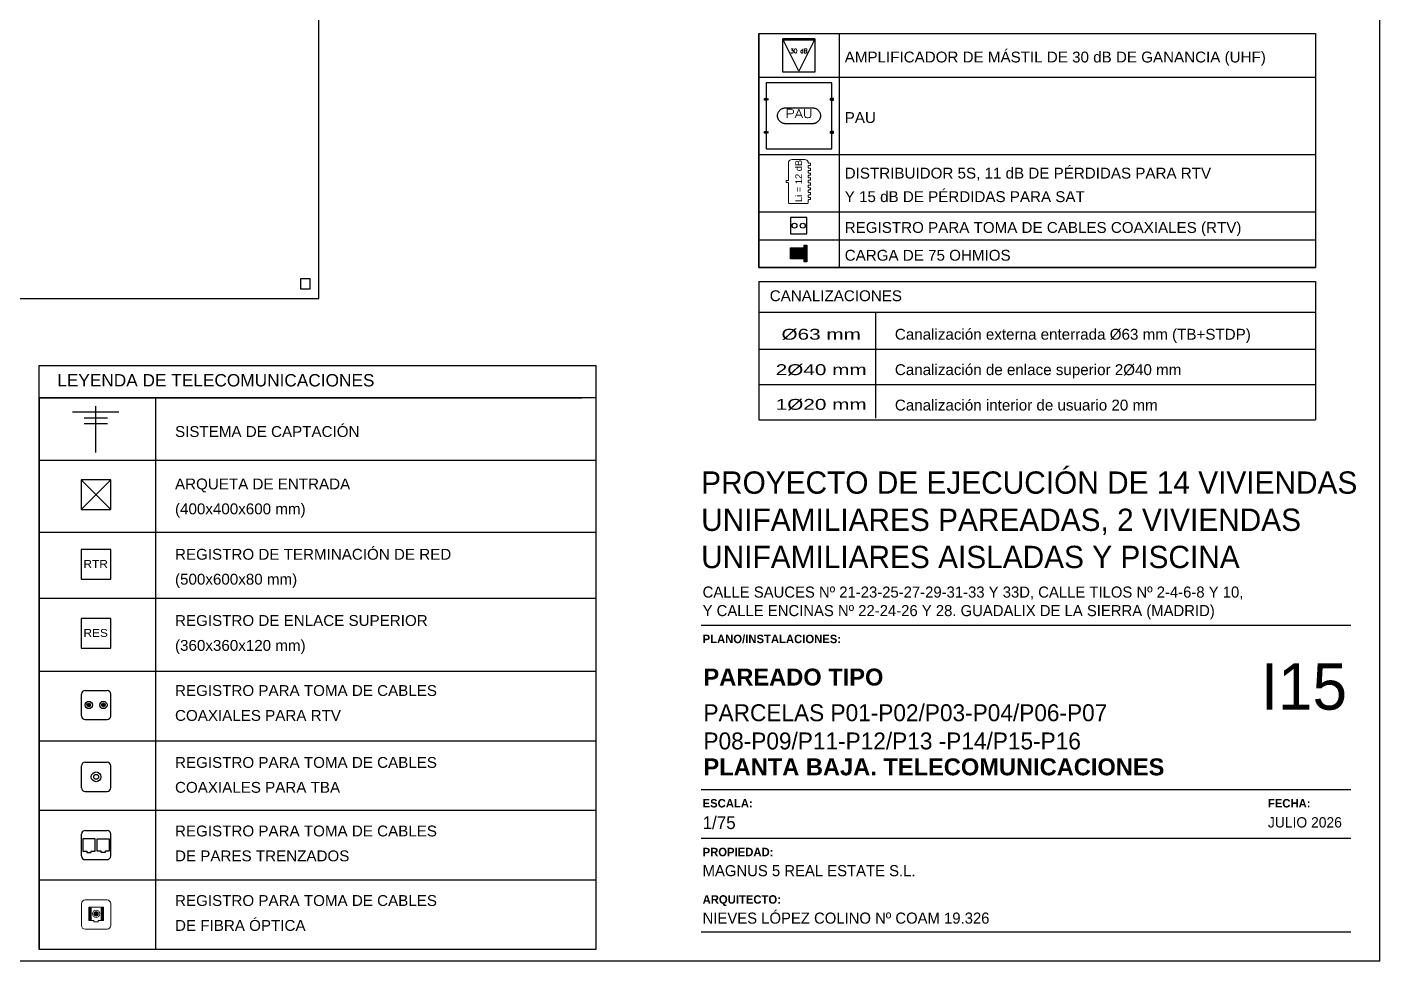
# Model space of a CAD drawing. Header units: millimetres. Extents: x 441156 to 441876, y 4514765 to 4515211.
# Drawn here: x 441518.26 to 441532.21, y 4515133.81 to 4515143.44 of the extents above; entities that cross this region are included whole.
import ezdxf
from ezdxf.enums import TextEntityAlignment as Align

# ---------------------------------------------------------------- set-up
doc = ezdxf.new("R2010")
doc.units = ezdxf.units.MM
doc.linetypes.add('CONTINUA', pattern=[0])
doc.layers.add('01_cartela', color=6, linetype='Continuous', plot=False)
for name, color, linetype in [('01_mono BAJA', 2, 'Continuous'), ('01_solar térmico', 3, 'Continuous'), ('01_texto cartela', 5, 'Continuous'), ('01_textos', 7, 'Continuous'), ('CALEFAC_NOTAS', 7, 'Continuous'), ('VENTILACIÓN NOTAS', 7, 'Continuous')]:
    doc.layers.add(name, color=color, linetype=linetype)
doc.layers.add('FPL_PLANO_LEYENDA_ESQ_TELEVISION', color=7, linetype='Continuous', lineweight=0)
doc.layers.add('ICT_NUDOS', color=19, linetype='Continuous', lineweight=0)
doc.styles.add('Century Gothic', font='', dxfattribs={"height": 2})
doc.styles.add('Century Gothic_3', font='', dxfattribs={"height": 4.5})
doc.styles.add('Century Gothic_5', font='', dxfattribs={"height": 2.5})
doc.styles.add('Century Gothic_6', font='', dxfattribs={"height": 11})
doc.styles.add('CYPETXT', font='romans__.ttf', dxfattribs={"height": 0.2})
doc.styles.add('Estilo1', font='swissel.ttf')
doc.styles.add('NIEVES2', font='sanss___.ttf')
doc.styles.add('NIEVES3', font='swisseb.ttf')
doc.styles.get('Century Gothic').set_extended_font_data('Century Gothic')
doc.styles.get('Century Gothic_3').set_extended_font_data('Century Gothic')
doc.styles.get('Century Gothic_5').set_extended_font_data('Century Gothic')
doc.styles.get('Century Gothic_6').set_extended_font_data('Century Gothic')

# ---------------------------------------------------------------- blocks, each defined once
blk = doc.blocks.new('A$C6A825EFA')
at = {"layer": '01_mono BAJA', "color": 254}
for p, q in [((15.7, 0, 0), (15.7, 3)), ((0, 0, 0), (15.7, 0, 0))]:
    blk.add_line(p, q, dxfattribs=at)
at = {"layer": '01_mono BAJA', "color": 254, "elevation": 0}
blk.add_lwpolyline([(15.61, 0.2), (15.51, 0.2), (15.51, 0.1), (15.61, 0.1)], close=True, dxfattribs=at)

msp = doc.modelspace()

# ---------------------------------------------------------------- hatches: boundary and pattern name
at = {"layer": '01_solar térmico'}
h = msp.add_hatch(color=202, dxfattribs=at)
edge = h.paths.add_edge_path()
edge.add_arc((441518.89370849, 4515136.45160106), 0.01881416, 0, 360)
h = msp.add_hatch(color=202, dxfattribs=at)
edge = h.paths.add_edge_path()
edge.add_arc((441519.04422178, 4515136.45160106), 0.01881416, 0, 360)
at = {"layer": 'CALEFAC_NOTAS'}
for points in [[(441526.27165533, 4515141.19197115), (441526.29995698, 4515141.19197115), (441526.29995698, 4515141.02216128), (441526.27165533, 4515141.02216128)], [(441526.13014711, 4515141.1636695), (441526.27165533, 4515141.1636695), (441526.29995698, 4515141.05046293), (441526.13014711, 4515141.05046293)]]:
    msp.add_hatch(color=7, dxfattribs=at).paths.add_polyline_path(points)
at = {"layer": 'ICT_NUDOS'}
for points in [[(441518.90123415, 4515134.35816693), (441518.91628548, 4515134.35816693), (441518.91628548, 4515134.2377563), (441518.90123415, 4515134.2377563)], [(441519.02164478, 4515134.35816693), (441519.03669611, 4515134.35816693), (441519.03669611, 4515134.2377563), (441519.02164478, 4515134.2377563)]]:
    msp.add_hatch(color=202, dxfattribs=at).paths.add_polyline_path(points)
h = msp.add_hatch(color=202, dxfattribs=at)
edge = h.paths.add_edge_path()
edge.add_arc((441518.96896513, 4515134.29796161), 0.02257699, 0, 360)

# ---------------------------------------------------------------- linework, layer by layer
at = {"layer": '01_cartela', "color": 3}
msp.add_lwpolyline([(441501.57328119, 4515155.34750872), (441501.57328119, 4515133.8124847), (441532.21126925, 4515133.8124847), (441532.21126925, 4515155.34750872)], close=True, dxfattribs=at)
at = {"layer": '01_solar térmico', "color": 202}
for p, q in [((441518.96579355, 4515139.0557167), (441518.96579355, 4515139.53330695)), ((441518.72699843, 4515139.47360817), (441519.20458867, 4515139.47360817)), ((441518.84639599, 4515139.41390939), (441519.08519111, 4515139.41390939)), ((441518.84639599, 4515139.35421061), (441519.08519111, 4515139.35421061)), ((441518.81527036, 4515138.4670127), (441519.12092812, 4515138.77267046)), ((441518.81527036, 4515138.77267046), (441519.12092812, 4515138.4670127)), ((441518.85608016, 4515136.60211435), (441519.0818501, 4515136.60211435)), ((441518.81845184, 4515136.3387161), (441518.81845184, 4515136.56448603)), ((441519.11947842, 4515136.3387161), (441519.11947842, 4515136.56448603)), ((441518.85608016, 4515136.30108778), (441519.0818501, 4515136.30108778)), ((441518.81845184, 4515135.59801989), (441518.81845184, 4515135.82378983)), ((441518.85608016, 4515135.86141815), (441519.0818501, 4515135.86141815)), ((441519.11947842, 4515135.59801989), (441519.11947842, 4515135.82378983)), ((441518.85608016, 4515135.56039157), (441519.0818501, 4515135.56039157)), ((441518.81842998, 4515134.89465018), (441518.81842998, 4515135.12045291)), ((441518.81845184, 4515134.89468844), (441518.81845184, 4515135.12045837)), ((441518.85608016, 4515135.15808669), (441519.0818501, 4515135.1580867)), ((441519.11947842, 4515134.89468844), (441519.11947842, 4515135.12045837)), ((441519.11950028, 4515134.89465018), (441519.11950028, 4515135.12045291)), ((441518.85608016, 4515134.85706011), (441519.0818501, 4515134.85706011))]:
    msp.add_line(p, q, dxfattribs=at)
for points in [[(441518.81527036, 4515138.4670127), (441519.12092812, 4515138.4670127), (441519.12092812, 4515138.77267046), (441518.81527036, 4515138.77267046), (441518.81527036, 4515138.4670127)], [(441518.81613625, 4515137.74934474), (441519.12179401, 4515137.74934474), (441519.12179401, 4515138.0550025), (441518.81613625, 4515138.0550025), (441518.81613625, 4515137.74934474)], [(441518.81613625, 4515137.03806395), (441519.12179401, 4515137.03806395), (441519.12179401, 4515137.34372171), (441518.81613625, 4515137.34372171), (441518.81613625, 4515137.03806395)], [(441518.95902405, 4515134.94537318), (441518.95902405, 4515135.07158309), (441518.83281414, 4515135.07158309), (441518.83281414, 4515134.94537318), (441518.87488411, 4515134.94537318), (441518.87488411, 4515134.92959694), (441518.91695408, 4515134.92959694), (441518.91695408, 4515134.94537318)], [(441518.97890622, 4515134.94537318), (441518.97890622, 4515135.07158309), (441519.10511613, 4515135.0715831), (441519.10511613, 4515134.94537319), (441519.06304616, 4515134.94537319), (441519.06304616, 4515134.92959695), (441519.02097619, 4515134.92959695), (441519.02097619, 4515134.94537318)]]:
    msp.add_lwpolyline(points, close=True, dxfattribs=at)
for centre, radius in [((441518.89370849, 4515136.45160106), 0.03762832), ((441518.89370849, 4515136.45160106), 0.01881416), ((441519.04422178, 4515136.45160106), 0.03762832), ((441519.04422178, 4515136.45160106), 0.01881416), ((441518.96896513, 4515135.71090486), 0.0501711), ((441518.96896513, 4515135.71090486), 0.02508555)]:
    msp.add_circle(centre, radius, dxfattribs=at)
for centre, start, end in [((441518.85608016, 4515136.56448603), 90, 180), ((441519.0818501, 4515136.56448603), 0, 90), ((441518.85608016, 4515136.3387161), 180, 270), ((441519.0818501, 4515136.3387161), 270, 0), ((441518.85608016, 4515135.82378983), 90, 180), ((441519.0818501, 4515135.82378983), 0, 90), ((441518.85608016, 4515135.59801989), 180, 270), ((441519.0818501, 4515135.59801989), 270, 0), ((441518.85608016, 4515135.12045837), 90, 180), ((441519.0818501, 4515135.12045837), 0, 90), ((441518.85608016, 4515134.89468844), 180, 270), ((441519.0818501, 4515134.89468844), 270, 0)]:
    msp.add_arc(centre, 0.03762832, start, end, dxfattribs=at)
at = {"layer": '01_texto cartela', "color": 5}
for p, q in [((441525.2099961, 4515137.27339118), (441531.91126925, 4515137.27339118)), ((441525.2099961, 4515135.5790118), (441531.91126925, 4515135.5790118)), ((441525.2099961, 4515135.07669236), (441531.91126925, 4515135.07669236)), ((441525.2099961, 4515134.1124847), (441531.91126925, 4515134.1124847))]:
    msp.add_line(p, q, dxfattribs=at)
at = {"layer": 'CALEFAC_NOTAS', "color": 7}
for p, q in [((441525.80538575, 4515143.37598477), (441525.80538575, 4515140.96272783)), ((441531.54790091, 4515143.37598477), (441531.54790091, 4515140.96272783)), ((441525.80538575, 4515140.96272783), (441531.54790091, 4515140.96272783)), ((441525.80538575, 4515140.81744487), (441531.54790091, 4515140.81744487)), ((441525.80538575, 4515140.50339057), (441531.54790091, 4515140.50339057)), ((441518.38024276, 4515139.61772133), (441518.38024276, 4515133.9318745)), ((441518.38024276, 4515139.61772133), (441523.97745476, 4515139.61772133)), ((441525.80538575, 4515139.39095549), (441531.54790091, 4515139.39095549))]:
    msp.add_line(p, q, dxfattribs=at)
at = {"layer": 'CALEFAC_NOTAS', "linetype": 'CONTINUA'}
for p, q in [((441525.80538575, 4515140.81744487), (441525.80538575, 4515139.39095549)), ((441531.54790091, 4515140.81744487), (441531.54790091, 4515139.39095549))]:
    msp.add_line(p, q, dxfattribs=at)
for points in [[(441531.54790091, 4515140.96272783), (441525.80538575, 4515140.96272783), (441525.80538575, 4515143.37598477), (441531.54790091, 4515143.37598477)], [(441518.38024276, 4515139.95161906), (441524.12275792, 4515139.95161906), (441524.12275792, 4515133.9318745), (441518.38024276, 4515133.9318745)]]:
    msp.add_lwpolyline(points, close=True, dxfattribs=at)
at = {"layer": 'CALEFAC_NOTAS', "color": 7}
for points in [[(441526.21717467, 4515143.31867394), (441526.0524591, 4515143.31867394), (441526.05088488, 4515143.31842461), (441526.04946475, 4515143.31770102), (441526.04833773, 4515143.316574), (441526.04761414, 4515143.31515387), (441526.0473648, 4515143.31357965), (441526.0473648, 4515142.98414851), (441526.04761414, 4515142.98257428), (441526.04833773, 4515142.98115415), (441526.04946475, 4515142.98002714), (441526.05088488, 4515142.97930354), (441526.0524591, 4515142.97905421), (441526.38189024, 4515142.97905421), (441526.38346446, 4515142.97930354), (441526.38488459, 4515142.98002714), (441526.38601161, 4515142.98115415), (441526.3867352, 4515142.98257428), (441526.38698454, 4515142.98414851), (441526.38698454, 4515143.31357965), (441526.3867352, 4515143.31515387), (441526.38601161, 4515143.316574), (441526.38488459, 4515143.31770102), (441526.38346446, 4515143.31842461), (441526.38189024, 4515143.31867394), (441526.21717467, 4515143.31867394)], [(441526.0558553, 4515143.31018345), (441526.37849404, 4515143.31018345), (441526.21717467, 4515142.9875447), (441526.0558553, 4515143.31018345)], [(441526.21929729, 4515142.86655517), (441525.88477186, 4515142.86655517), (441525.88319763, 4515142.86630584), (441525.88177751, 4515142.86558225), (441525.88065049, 4515142.86445523), (441525.87992689, 4515142.8630351), (441525.87967756, 4515142.86146088), (441525.87967756, 4515142.19241001), (441525.87992689, 4515142.19083578), (441525.88065049, 4515142.18941566), (441525.88177751, 4515142.18828863), (441525.88319763, 4515142.18756504), (441525.88477186, 4515142.18731571), (441526.55382273, 4515142.18731571), (441526.55539695, 4515142.18756504), (441526.55681708, 4515142.18828863), (441526.5579441, 4515142.18941566), (441526.55866769, 4515142.19083578), (441526.55891702, 4515142.19241001), (441526.55891702, 4515142.86146088), (441526.55866769, 4515142.8630351), (441526.5579441, 4515142.86445523), (441526.55681708, 4515142.86558225), (441526.55539695, 4515142.86630584), (441526.55382273, 4515142.86655517), (441526.21929729, 4515142.86655517)], [(441525.87967756, 4515142.68825481), (441525.86269657, 4515142.68825481), (441525.86269657, 4515142.7052358), (441525.87967756, 4515142.7052358), (441525.87967756, 4515142.68825481)], [(441525.89665855, 4515142.7052358), (441525.89665855, 4515142.68825481), (441525.87967756, 4515142.69674531), (441525.89665855, 4515142.7052358)], [(441526.35922062, 4515142.60844418), (441526.36466481, 4515142.60826216), (441526.37008467, 4515142.60771691), (441526.37545602, 4515142.60681088), (441526.38075486, 4515142.6055481), (441526.38595751, 4515142.60393423), (441526.39104076, 4515142.60197645), (441526.39598189, 4515142.59968352), (441526.40075883, 4515142.59706569), (441526.40535025, 4515142.59413463), (441526.40973565, 4515142.59090345), (441526.41389544, 4515142.58738657), (441526.41781103, 4515142.5835997), (441526.42146495, 4515142.57955975), (441526.42484086, 4515142.57528477), (441526.42792371, 4515142.57079385), (441526.4306997, 4515142.56610705), (441526.43315646, 4515142.5612453), (441526.43528299, 4515142.55623031), (441526.43706982, 4515142.55108449), (441526.43850895, 4515142.54583081), (441526.43959396, 4515142.54049274), (441526.44032001, 4515142.53509411), (441526.44068384, 4515142.52965905), (441526.44068384, 4515142.52421183), (441526.44032001, 4515142.51877677), (441526.43959396, 4515142.51337815), (441526.43850895, 4515142.50804008), (441526.43706982, 4515142.50278639), (441526.43528299, 4515142.49764057), (441526.43315646, 4515142.49262558), (441526.4306997, 4515142.48776383), (441526.42792371, 4515142.48307703), (441526.42484086, 4515142.47858611), (441526.42146495, 4515142.47431113), (441526.41781103, 4515142.47027119), (441526.41389544, 4515142.46648432), (441526.40973565, 4515142.46296744), (441526.40535025, 4515142.45973625), (441526.40075883, 4515142.4568052), (441526.39598189, 4515142.45418736), (441526.39104076, 4515142.45189443), (441526.38595751, 4515142.44993666), (441526.38075486, 4515142.44832278), (441526.37545602, 4515142.44706), (441526.37008467, 4515142.44615397), (441526.36466481, 4515142.44560873), (441526.35922062, 4515142.44542671), (441526.07937396, 4515142.44542671), (441526.07392978, 4515142.44560873), (441526.06850991, 4515142.44615397), (441526.06313857, 4515142.44706), (441526.05783973, 4515142.44832278), (441526.05263707, 4515142.44993666), (441526.04755383, 4515142.45189443), (441526.0426127, 4515142.45418736), (441526.03783576, 4515142.4568052), (441526.03324433, 4515142.45973625), (441526.02885893, 4515142.46296744), (441526.02469915, 4515142.46648432), (441526.02078355, 4515142.47027119), (441526.01712964, 4515142.47431113), (441526.01375372, 4515142.47858611), (441526.01067088, 4515142.48307703), (441526.00789488, 4515142.48776383), (441526.00543813, 4515142.49262558), (441526.00331159, 4515142.49764057), (441526.00152477, 4515142.50278639), (441526.00008563, 4515142.50804008), (441525.99900062, 4515142.51337815), (441525.99827458, 4515142.51877677), (441525.99791075, 4515142.52421183), (441525.99791075, 4515142.52965905), (441525.99827458, 4515142.53509411), (441525.99900062, 4515142.54049274), (441526.00008563, 4515142.54583081), (441526.00152477, 4515142.55108449), (441526.00331159, 4515142.55623031), (441526.00543813, 4515142.5612453), (441526.00789488, 4515142.56610705), (441526.01067088, 4515142.57079385), (441526.01375372, 4515142.57528477), (441526.01712964, 4515142.57955975), (441526.02078355, 4515142.5835997), (441526.02469915, 4515142.58738657), (441526.02885893, 4515142.59090345), (441526.03324433, 4515142.59413463), (441526.03783576, 4515142.59706569), (441526.0426127, 4515142.59968352), (441526.04755383, 4515142.60197645), (441526.05263707, 4515142.60393423), (441526.05783973, 4515142.6055481), (441526.06313857, 4515142.60681088), (441526.06850991, 4515142.60771691), (441526.07392978, 4515142.60826216), (441526.07937396, 4515142.60844418), (441526.35922062, 4515142.60844418)], [(441526.54193604, 4515142.7052358), (441526.54193604, 4515142.68825481), (441526.55891702, 4515142.69674531), (441526.54193604, 4515142.7052358)], [(441526.55891702, 4515142.68825481), (441526.57589801, 4515142.68825481), (441526.57589801, 4515142.7052358), (441526.55891702, 4515142.7052358), (441526.55891702, 4515142.68825481)], [(441525.87967756, 4515142.34863508), (441525.86269657, 4515142.34863508), (441525.86269657, 4515142.36561607), (441525.87967756, 4515142.36561607), (441525.87967756, 4515142.34863508)], [(441525.89665855, 4515142.36561607), (441525.89665855, 4515142.34863508), (441525.87967756, 4515142.35712558), (441525.89665855, 4515142.36561607)], [(441526.54193604, 4515142.36561607), (441526.54193604, 4515142.34863508), (441526.55891702, 4515142.35712558), (441526.54193604, 4515142.36561607)], [(441526.55891702, 4515142.34863508), (441526.57589801, 4515142.34863508), (441526.57589801, 4515142.36561607), (441526.55891702, 4515142.36561607), (441526.55891702, 4515142.34863508)], [(441526.21505205, 4515141.4785253), (441526.13524141, 4515141.4785253), (441526.13366719, 4515141.47827596), (441526.13224706, 4515141.47755237), (441526.13112004, 4515141.47642535), (441526.13039645, 4515141.47500523), (441526.13014711, 4515141.473431), (441526.13014711, 4515141.31380973), (441526.13039645, 4515141.3122355), (441526.13112004, 4515141.31081538), (441526.13224706, 4515141.30968835), (441526.13366719, 4515141.30896476), (441526.13524141, 4515141.30871543), (441526.29486268, 4515141.30871543), (441526.29643691, 4515141.30896476), (441526.29785704, 4515141.30968835), (441526.29898406, 4515141.31081538), (441526.29970765, 4515141.3122355), (441526.29995698, 4515141.31380973), (441526.29995698, 4515141.473431), (441526.29970765, 4515141.47500523), (441526.29898406, 4515141.47642535), (441526.29785704, 4515141.47755237), (441526.29643691, 4515141.47827596), (441526.29486268, 4515141.4785253), (441526.21505205, 4515141.4785253)], [(441526.27165533, 4515141.19197115), (441526.29995698, 4515141.19197115), (441526.29995698, 4515141.02216128), (441526.27165533, 4515141.02216128)], [(441526.13014711, 4515141.1636695), (441526.27165533, 4515141.1636695), (441526.29995698, 4515141.05046293), (441526.13014711, 4515141.05046293)]]:
    msp.add_lwpolyline(points, close=True, dxfattribs=at)
msp.add_lwpolyline([(441524.12275792, 4515139.61772133), (441518.38024276, 4515139.61772133), (441518.38024276, 4515139.95161906)], dxfattribs=at)
for centre in [(441526.17259958, 4515141.39362036), (441526.25750451, 4515141.39362036)]:
    msp.add_circle(centre, 0.02547148, dxfattribs=at)
at = {"layer": 'FPL_PLANO_LEYENDA_ESQ_TELEVISION'}
msp.add_lwpolyline([(441526.08799888, 4515141.86096678), (441526.11062068, 4515141.86096678), (441526.11062068, 4515142.04194115), (441526.11228146, 4515142.05242693), (441526.11710125, 4515142.06188629), (441526.12460824, 4515142.06939328), (441526.1340676, 4515142.07421307), (441526.14455338, 4515142.07587385), (441526.28028416, 4515142.07587385), (441526.29076994, 4515142.07421307), (441526.3002293, 4515142.06939328), (441526.30773629, 4515142.06188629), (441526.31255607, 4515142.05242693), (441526.31421685, 4515142.04194115), (441526.31421685, 4515142.03691409), (441526.33683865, 4515142.03691409), (441526.33683865, 4515142.01429229), (441526.32100339, 4515142.01429229), (441526.31890624, 4515142.01396013), (441526.31701437, 4515142.01299618), (441526.31551297, 4515142.01149478), (441526.31454901, 4515142.00960291), (441526.31421685, 4515142.00750575), (441526.31421685, 4515141.99342997), (441526.31454901, 4515141.99133281), (441526.31551297, 4515141.98944094), (441526.31701437, 4515141.98793954), (441526.31890624, 4515141.98697559), (441526.32100339, 4515141.98664343), (441526.33683865, 4515141.98664343), (441526.33683865, 4515141.96402163), (441526.32100339, 4515141.96402163), (441526.31890624, 4515141.96368947), (441526.31701437, 4515141.96272552), (441526.31551297, 4515141.96122412), (441526.31454901, 4515141.95933225), (441526.31421685, 4515141.95723509), (441526.31421685, 4515141.94315931), (441526.31454901, 4515141.94106215), (441526.31551297, 4515141.93917028), (441526.31701437, 4515141.93766888), (441526.31890624, 4515141.93670493), (441526.32100339, 4515141.93637277), (441526.33683865, 4515141.93637277), (441526.33683865, 4515141.91375097), (441526.32100339, 4515141.91375097), (441526.31890624, 4515141.91341881), (441526.31701437, 4515141.91245486), (441526.31551297, 4515141.91095346), (441526.31454901, 4515141.90906159), (441526.31421685, 4515141.90696443), (441526.31421685, 4515141.89288865), (441526.31454901, 4515141.89079149), (441526.31551297, 4515141.88889962), (441526.31701437, 4515141.88739822), (441526.31890624, 4515141.88643427), (441526.32100339, 4515141.88610211), (441526.33683865, 4515141.88610211), (441526.33683865, 4515141.86348031), (441526.32100339, 4515141.86348031), (441526.31890624, 4515141.86314815), (441526.31701437, 4515141.8621842), (441526.31551297, 4515141.8606828), (441526.31454901, 4515141.85879093), (441526.31421685, 4515141.85669377), (441526.31421685, 4515141.84261799), (441526.31454901, 4515141.84052083), (441526.31551297, 4515141.83862896), (441526.31701437, 4515141.83712756), (441526.31890624, 4515141.8361636), (441526.32100339, 4515141.83583145), (441526.33683865, 4515141.83583145), (441526.33683865, 4515141.81320965), (441526.32100339, 4515141.81320965), (441526.31890624, 4515141.81287749), (441526.31701437, 4515141.81191354), (441526.31551297, 4515141.81041214), (441526.31454901, 4515141.80852027), (441526.31421685, 4515141.80642311), (441526.31421685, 4515141.79234733), (441526.31454901, 4515141.79025017), (441526.31551297, 4515141.7883583), (441526.31701437, 4515141.7868569), (441526.31890624, 4515141.78589294), (441526.32100339, 4515141.78556079), (441526.33683865, 4515141.78556079), (441526.33683865, 4515141.76293899), (441526.32100339, 4515141.76293899), (441526.31890624, 4515141.76260683), (441526.31701437, 4515141.76164288), (441526.31551297, 4515141.76014148), (441526.31454901, 4515141.75824961), (441526.31421685, 4515141.75615245), (441526.31421685, 4515141.74207667), (441526.31454901, 4515141.73997951), (441526.31551297, 4515141.73808764), (441526.31701437, 4515141.73658624), (441526.31890624, 4515141.73562228), (441526.32100339, 4515141.73529013), (441526.33683865, 4515141.73529013), (441526.33683865, 4515141.71266833), (441526.32100339, 4515141.71266833), (441526.31890624, 4515141.71233617), (441526.31701437, 4515141.71137222), (441526.31551297, 4515141.70987082), (441526.31454901, 4515141.70797895), (441526.31421685, 4515141.70588179), (441526.31421685, 4515141.69180601), (441526.31454901, 4515141.68970885), (441526.31551297, 4515141.68781698), (441526.31701437, 4515141.68631558), (441526.31890624, 4515141.68535162), (441526.32100339, 4515141.68501947), (441526.33683865, 4515141.68501947), (441526.33683865, 4515141.66239767), (441526.32100339, 4515141.66239767), (441526.31890624, 4515141.66206551), (441526.31701437, 4515141.66110156), (441526.31551297, 4515141.65960016), (441526.31454901, 4515141.65770829), (441526.31421685, 4515141.65561113), (441526.31421685, 4515141.63022445), (441526.3138847, 4515141.62812729), (441526.31292074, 4515141.62623542), (441526.31141934, 4515141.62473402), (441526.30952747, 4515141.62377007), (441526.30743031, 4515141.62343791), (441526.11740722, 4515141.62343791), (441526.11531006, 4515141.62377007), (441526.11341819, 4515141.62473402), (441526.11191679, 4515141.62623542), (441526.11095284, 4515141.62812729), (441526.11062068, 4515141.63022445), (441526.11062068, 4515141.83155844), (441526.11028852, 4515141.8336556), (441526.10932457, 4515141.83554747), (441526.10782317, 4515141.83704887), (441526.1059313, 4515141.83801282), (441526.10383414, 4515141.83834498), (441526.08799888, 4515141.83834498), (441526.08799888, 4515141.86096678)], close=True, dxfattribs=at)
at = {"layer": 'ICT_NUDOS', "color": 202}
for p, q in [((441518.81845184, 4515134.17755098), (441518.81845184, 4515134.40332092)), ((441518.85608016, 4515134.44094924), (441519.0818501, 4515134.44094924)), ((441519.11947842, 4515134.17755098), (441519.11947842, 4515134.40332092)), ((441518.85608016, 4515134.13992266), (441519.0818501, 4515134.13992266))]:
    msp.add_line(p, q, dxfattribs=at)
for points in [[(441518.89370849, 4515134.36569259), (441519.04422178, 4515134.36569259), (441519.04422178, 4515134.23023063), (441518.99154212, 4515134.23023063), (441518.99154212, 4515134.2151793), (441518.94638814, 4515134.2151793), (441518.94638814, 4515134.23023063), (441518.89370849, 4515134.23023063), (441518.89370849, 4515134.36569259)], [(441518.90123415, 4515134.35816693), (441518.91628548, 4515134.35816693), (441518.91628548, 4515134.2377563), (441518.90123415, 4515134.2377563)], [(441519.02164478, 4515134.35816693), (441519.03669611, 4515134.35816693), (441519.03669611, 4515134.2377563), (441519.02164478, 4515134.2377563)]]:
    msp.add_lwpolyline(points, close=True, dxfattribs=at)
for radius in [0.03762832, 0.02257699]:
    msp.add_circle((441518.96896513, 4515134.29796161), radius, dxfattribs=at)
for centre, start, end in [((441518.85608016, 4515134.40332092), 90, 180), ((441519.0818501, 4515134.40332092), 0, 90), ((441518.85608016, 4515134.17755098), 180, 270), ((441519.0818501, 4515134.17755098), 270, 0)]:
    msp.add_arc(centre, 0.03762832, start, end, dxfattribs=at)
at = {"layer": 'VENTILACIÓN NOTAS', "color": 5}
for p, q in [((441526.63320884, 4515143.37598477), (441526.63320884, 4515140.96272783)), ((441525.80538575, 4515142.923866), (441531.54790091, 4515142.923866)), ((441525.80538575, 4515142.12788226), (441531.54790091, 4515142.12788226)), ((441525.80538575, 4515141.53583613), (441531.54790091, 4515141.53583613)), ((441525.80538575, 4515141.24928198), (441531.54790091, 4515141.24928198)), ((441527.00750102, 4515140.50339057), (441527.00750102, 4515139.40811693)), ((441525.80538575, 4515140.12113792), (441531.54790091, 4515140.12113792)), ((441525.80538575, 4515139.7560467), (441531.54790091, 4515139.7560467)), ((441519.58235803, 4515139.61772133), (441519.58235803, 4515133.9318745)), ((441518.38024276, 4515138.97746313), (441524.12275792, 4515138.97746313)), ((441518.38024276, 4515138.97746313), (441524.12275792, 4515138.97746313)), ((441518.38024276, 4515138.23469925), (441524.12275792, 4515138.23469925)), ((441518.38024276, 4515138.23469925), (441524.12275792, 4515138.23469925)), ((441518.38024276, 4515137.55184555), (441524.12275792, 4515137.55184555)), ((441518.38024276, 4515136.80042434), (441524.12275792, 4515136.80042434)), ((441518.38024276, 4515136.08328688), (441524.12275792, 4515136.08328688)), ((441518.38024276, 4515135.36614942), (441524.12275792, 4515135.36614942)), ((441518.38024276, 4515134.64901196), (441524.12275792, 4515134.64901196))]:
    msp.add_line(p, q, dxfattribs=at)

# ---------------------------------------------------------------- block references
at = {"layer": '01_mono BAJA'}
msp.add_blockref('A$C6A825EFA', (441505.56633432, 4515140.64417545), dxfattribs=at)

# ---------------------------------------------------------------- texts
at = {"layer": '01_solar térmico', "color": 202, "style": 'NIEVES2'}
for s, width, p, p2 in [('RTR', 1.096161, (441518.83874904, 4515137.86467189), (441519.09061104, 4515137.86467189)), ('RES', 1.095627, (441518.83874904, 4515137.1533911), (441519.09061104, 4515137.1533911))]:
    msp.add_text(s, height=0.081508736, dxfattribs=dict(at, width=width)).set_placement(p, p2, align=Align.FIT)
at = {"layer": '01_texto cartela', "color": 5}
for s, insert, char_height, width, attachment_point, style in [('\\PPROYECTO DE EJECUCIÓN DE 14 VIVIENDAS UNIFAMILIARES PAREADAS, 2 VIVIENDAS UNIFAMILIARES AISLADAS Y PISCINA', (441525.2099961, 4515139.24320227), 0.23, 6.8221698289, 1, 'Century Gothic_3'), ('CALLE SAUCES Nº 21-23-25-27-29-31-33 Y 33D, CALLE TILOS Nº 2-4-6-8 Y 10, \\PY CALLE ENCINAS Nº 22-24-26 Y 28. GUADALIX DE LA SIERRA (MADRID)', (441525.22478999, 4515137.67310265), 0.114550418, 9.2468106263, 1, 'Century Gothic'), ('{\\fCentury Gothic|b1|i0|c0|p34;PLANO/INSTALACIONES: }', (441525.22478999, 4515137.17613372), 0.0870135776, 2.1171461181, 1, 'Century Gothic'), ('\\pt2.3273;\\PPARCELAS P01-P02/P03-P04/P06-P07\\PP08-P09/P11-P12/P13 -P14/P15-P16 ', (441525.23366632, 4515135.99094298), 0.1745530179, 7.0090801689, 7, 'Century Gothic_5'), ('\\pt2.3273;PLANTA BAJA. TELECOMUNICACIONES', (441525.23366632, 4515135.72377073), 0.1745530179, 7.0090801689, 7, 'NIEVES3'), ('{\\fCentury Gothic|b1|i0|c0|p34;ESCALA: }', (441525.22478999, 4515135.48175434), 0.0870135776, 2.1171461181, 1, 'Century Gothic'), ('{\\fCentury Gothic|b1|i0|c0|p34;FECHA: }', (441531.05565741, 4515135.48175434), 0.0870135776, 2.1171461181, 1, 'Century Gothic'), ('1/75', (441525.22478999, 4515135.3031219), 0.130914763, 2.1171461181, 1, 'Century Gothic'), ('JULIO 2026', (441531.05565741, 4515135.29489519), 0.106913723, 3.5043768434, 1, 'Century Gothic'), ('{\\fCentury Gothic|b1|i0|c0|p34;PROPIEDAD:}', (441525.22478999, 4515134.97906928), 0.0870135776, 0.8370923696, 1, 'Century Gothic'), ('MAGNUS 5 REAL ESTATE S.L.', (441525.22478999, 4515134.80043684), 0.114550418, 4.882308024, 1, 'Century Gothic'), ('{\\fCentury Gothic|b1|i0|c0|p34;ARQUITECTO:}', (441525.22478999, 4515134.489984), 0.0870135776, 0.8370923696, 1, 'Century Gothic'), ('NIEVES LÓPEZ COLINO Nº COAM 19.326', (441525.22478999, 4515134.31135157), 0.114550418, 3.6515309653, 1, 'Century Gothic')]:
    msp.add_mtext(s, dxfattribs=dict(at, insert=insert, char_height=char_height, width=width, attachment_point=attachment_point, style=style))
at = {"layer": '01_texto cartela', "color": 1}
for s, insert, char_height, width, attachment_point, style in [('I15', (441531.87174201, 4515136.88187026), 0.478574677, 1.0498533469, 3, 'Century Gothic_6'), ('\\pt2.3273;PAREADO TIPO ', (441525.23366632, 4515136.64975464), 0.1745530179, 7.0090801689, 7, 'NIEVES3')]:
    msp.add_mtext(s, dxfattribs=dict(at, insert=insert, char_height=char_height, width=width, attachment_point=attachment_point, style=style))
at = {"layer": '01_textos', "color": 5, "style": 'Estilo1'}
for s, height, p in [('AMPLIFICADOR DE MÁSTIL DE 30 dB DE GANANCIA (UHF)', 0.1119292596, (441526.69051967, 4515143.07669488)), ('PAU', 0.11192926, (441526.69051967, 4515142.45264363)), ('DISTRIBUIDOR 5S, 11 dB DE PÉRDIDAS PARA RTV ', 0.1119292596, (441526.69051967, 4515141.87952034)), ('Y 15 dB DE PÉRDIDAS PARA SAT', 0.1119292596, (441526.69051967, 4515141.6370289)), ('REGISTRO PARA TOMA DE CABLES COAXIALES (RTV)', 0.1119292596, (441526.69051967, 4515141.31932855)), ('CARGA DE 75 OHMIOS', 0.1119292596, (441526.69051967, 4515141.0327744)), ('CANALIZACIONES', 0.1119292596, (441525.91722789, 4515140.61532485)), ('Canalización externa enterrada %%C63 mm (TB+STDP) ', 0.1119292596, (441527.208032, 4515140.21822476)), ('Canalización de enlace superior 2%%C40 mm ', 0.1119292596, (441527.208032, 4515139.85313354)), ('Canalización interior de usuario 20 mm ', 0.1119292596, (441527.208032, 4515139.48804233)), ('SISTEMA DE CAPTACIÓN', 0.1119292596, (441519.78288902, 4515139.21519694)), ('ARQUETA DE ENTRADA', 0.1119292596, (441519.78288902, 4515138.67464889)), ('(400x400x600 mm)', 0.1119292596, (441519.78288902, 4515138.41782523)), ('REGISTRO DE TERMINACIÓN DE RED ', 0.1119292596, (441519.78288902, 4515137.94952651)), ('(500x600x80 mm)', 0.1119292596, (441519.78288902, 4515137.69270286)), ('REGISTRO DE ENLACE SUPERIOR', 0.1119292596, (441519.78288902, 4515137.2666728)), ('(360x360x120 mm)', 0.1119292596, (441519.78288902, 4515137.00984915)), ('REGISTRO PARA TOMA DE CABLES ', 0.1119292596, (441519.78288902, 4515136.54457055)), ('COAXIALES PARA RTV', 0.1119292596, (441519.78288902, 4515136.28774689)), ('REGISTRO PARA TOMA DE CABLES ', 0.1119292596, (441519.78288902, 4515135.80320198)), ('COAXIALES PARA TBA', 0.1119292596, (441519.78288902, 4515135.54637832)), ('REGISTRO PARA TOMA DE CABLES', 0.1119292596, (441519.78288902, 4515135.09642017)), ('DE PARES TRENZADOS', 0.1119292596, (441519.78288902, 4515134.83959651)), ('REGISTRO PARA TOMA DE CABLES', 0.1119292596, (441519.78288902, 4515134.37928271)), ('DE FIBRA ÓPTICA', 0.1119292596, (441519.78288902, 4515134.12245905))]:
    msp.add_text(s, height=height, dxfattribs=at).set_placement(p)
for s, width, p, p2 in [('%%c63 mm', 1.15236, (441526.03816677, 4515140.21822476), (441526.85749937, 4515140.21822476)), ('2%%C40 mm', 1.156229, (441525.97873332, 4515139.85313354), (441526.91693283, 4515139.85313354)), ('1%%c20 mm', 1.156229, (441525.97873332, 4515139.4951624), (441526.91693283, 4515139.4951624))]:
    msp.add_text(s, height=0.11192926, dxfattribs=dict(at, width=width)).set_placement(p, p2, align=Align.FIT)
at = {"layer": '01_textos', "color": 1, "style": 'Estilo1'}
msp.add_text('LEYENDA DE TELECOMUNICACIONES', height=0.1273653913, dxfattribs=at).set_placement((441518.56787113, 4515139.73605245))
at = {"layer": 'CALEFAC_NOTAS', "color": 7, "style": 'CYPETXT'}
for s, height, width, p, p2 in [('30 dB', 0.046697713, 0.757132, (441526.12785468, 4515143.17221293), (441526.30649466, 4515143.17221293)), ('PAU', 0.08915018, 1.068582, (441526.07937396, 4515142.5046479), (441526.35922062, 4515142.5046479))]:
    msp.add_text(s, height=height, dxfattribs=dict(at, width=width)).set_placement(p, p2, align=Align.FIT)
at = {"layer": 'FPL_PLANO_LEYENDA_ESQ_TELEVISION', "style": 'NIEVES2'}
msp.add_text('Li = 12 dB', height=0.068586461, rotation=90, dxfattribs=at).set_placement((441526.26998417, 4515141.6379621), align=Align.BOTTOM_LEFT)

doc.saveas('drawing.dxf')
